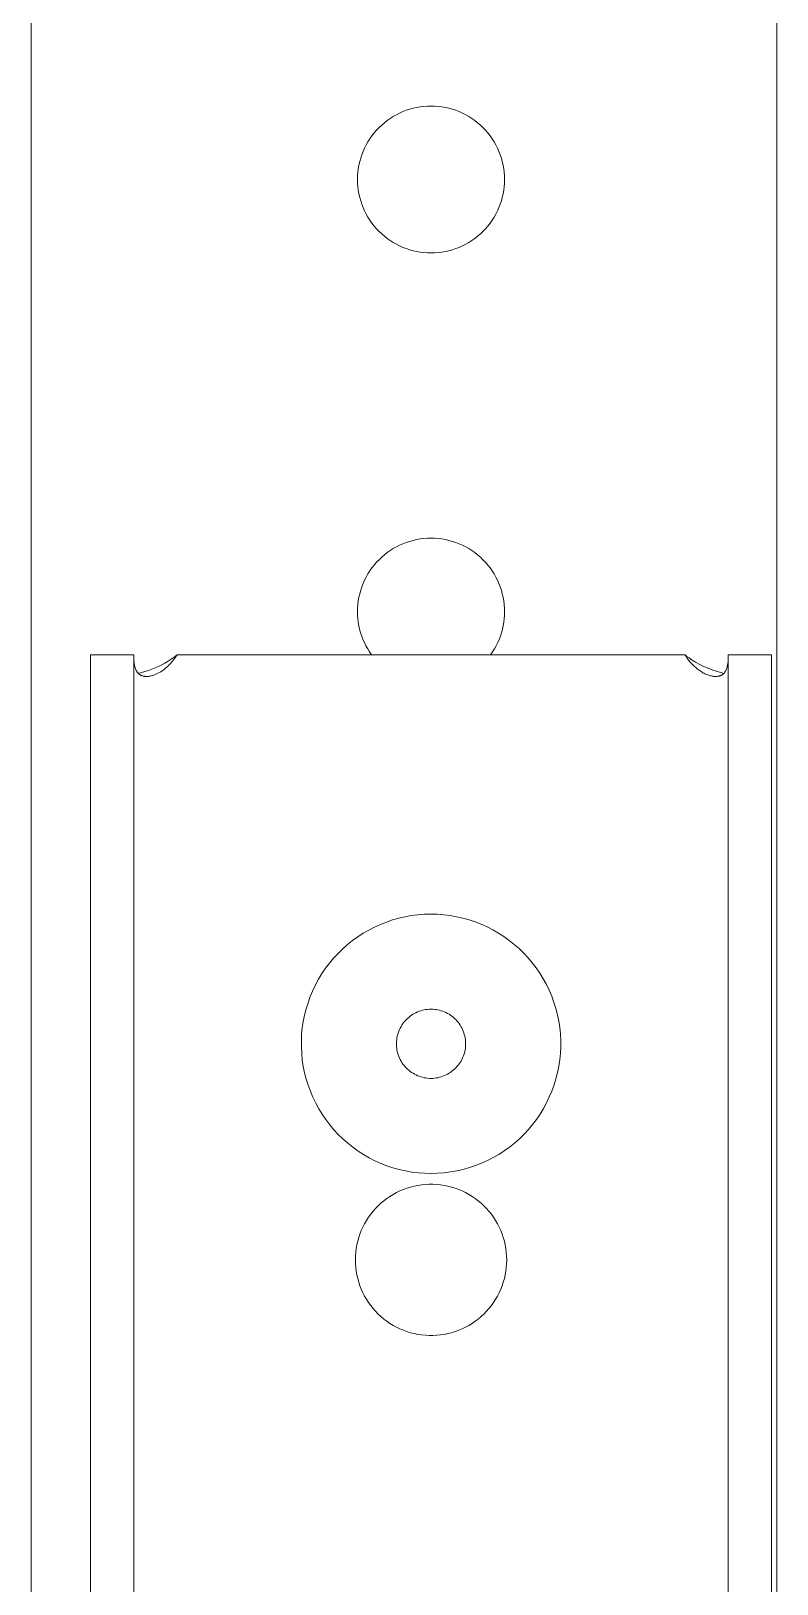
# Model space of a CAD drawing. Header units: millimetres. Extents: x -999 to 4635, y -962 to 3668.
# Drawn here: x -694.4 to -659.9, y 1380 to 1451.9 of the extents above; entities that cross this region are included whole.
import ezdxf

# ---------------------------------------------------------------- set-up
doc = ezdxf.new("R2010")
doc.units = ezdxf.units.MM
doc.layers.add('GORUNEN', color=7, linetype='Continuous', lineweight=9)

msp = doc.modelspace()

# ---------------------------------------------------------------- linework, layer by layer
at = {"layer": 'GORUNEN'}
for points in [[(-694.356, 2515), (-694.356, 330)], [(-659.856, 35), (-659.856, 2515)], [(-675.856, 1448.4), (-676.023, 1448.396), (-676.189, 1448.384), (-676.355, 1448.363), (-676.519, 1448.335), (-676.682, 1448.298), (-676.843, 1448.254), (-677.002, 1448.201), (-677.157, 1448.141), (-677.31, 1448.074), (-677.459, 1447.999), (-677.604, 1447.916), (-677.745, 1447.827), (-677.881, 1447.731), (-678.013, 1447.628), (-678.139, 1447.519), (-678.26, 1447.404), (-678.375, 1447.283), (-678.484, 1447.157), (-678.587, 1447.025), (-678.683, 1446.889), (-678.772, 1446.748), (-678.855, 1446.603), (-678.93, 1446.454), (-678.997, 1446.301), (-679.057, 1446.145), (-679.11, 1445.987), (-679.154, 1445.826), (-679.191, 1445.663), (-679.219, 1445.499), (-679.24, 1445.333), (-679.252, 1445.167), (-679.256, 1445)], [(-672.456, 1445), (-672.46, 1445.167), (-672.472, 1445.333), (-672.493, 1445.499), (-672.521, 1445.663), (-672.558, 1445.826), (-672.602, 1445.987), (-672.655, 1446.145), (-672.715, 1446.301), (-672.783, 1446.454), (-672.858, 1446.603), (-672.94, 1446.748), (-673.029, 1446.889), (-673.125, 1447.025), (-673.228, 1447.157), (-673.337, 1447.283), (-673.452, 1447.404), (-673.573, 1447.519), (-673.699, 1447.628), (-673.831, 1447.731), (-673.967, 1447.827), (-674.108, 1447.916), (-674.253, 1447.999), (-674.402, 1448.074), (-674.555, 1448.141), (-674.711, 1448.201), (-674.869, 1448.254), (-675.03, 1448.298), (-675.193, 1448.335), (-675.357, 1448.363), (-675.523, 1448.384), (-675.689, 1448.396), (-675.856, 1448.4)], [(-679.256, 1445), (-679.252, 1444.833), (-679.24, 1444.667), (-679.219, 1444.501), (-679.191, 1444.337), (-679.154, 1444.174), (-679.11, 1444.013), (-679.057, 1443.855), (-678.997, 1443.699), (-678.93, 1443.546), (-678.855, 1443.397), (-678.772, 1443.252), (-678.683, 1443.111), (-678.587, 1442.975), (-678.484, 1442.843), (-678.375, 1442.717), (-678.26, 1442.596), (-678.139, 1442.481), (-678.013, 1442.372), (-677.881, 1442.269), (-677.745, 1442.173), (-677.604, 1442.084), (-677.459, 1442.001), (-677.31, 1441.926), (-677.157, 1441.859), (-677.002, 1441.799), (-676.843, 1441.746), (-676.682, 1441.702), (-676.519, 1441.665), (-676.355, 1441.637), (-676.189, 1441.616), (-676.023, 1441.604), (-675.856, 1441.6)], [(-675.856, 1441.6), (-675.689, 1441.604), (-675.523, 1441.616), (-675.357, 1441.637), (-675.193, 1441.665), (-675.03, 1441.702), (-674.869, 1441.746), (-674.711, 1441.799), (-674.555, 1441.859), (-674.402, 1441.926), (-674.253, 1442.001), (-674.108, 1442.084), (-673.967, 1442.173), (-673.831, 1442.269), (-673.699, 1442.372), (-673.573, 1442.481), (-673.452, 1442.596), (-673.337, 1442.717), (-673.228, 1442.843), (-673.125, 1442.975), (-673.029, 1443.111), (-672.94, 1443.252), (-672.858, 1443.397), (-672.783, 1443.546), (-672.715, 1443.699), (-672.655, 1443.855), (-672.602, 1444.013), (-672.558, 1444.174), (-672.521, 1444.337), (-672.493, 1444.501), (-672.472, 1444.667), (-672.46, 1444.833), (-672.456, 1445)], [(-675.856, 1428.4), (-676.023, 1428.396), (-676.189, 1428.384), (-676.355, 1428.363), (-676.519, 1428.335), (-676.682, 1428.298), (-676.843, 1428.254), (-677.002, 1428.201), (-677.157, 1428.141), (-677.31, 1428.074), (-677.459, 1427.999), (-677.604, 1427.916), (-677.745, 1427.827), (-677.881, 1427.731), (-678.013, 1427.628), (-678.139, 1427.519), (-678.26, 1427.404), (-678.375, 1427.283), (-678.484, 1427.157), (-678.587, 1427.025), (-678.683, 1426.889), (-678.772, 1426.748), (-678.855, 1426.603), (-678.93, 1426.454), (-678.997, 1426.301), (-679.057, 1426.145), (-679.11, 1425.987), (-679.154, 1425.826), (-679.191, 1425.663), (-679.219, 1425.499), (-679.24, 1425.333), (-679.252, 1425.167), (-679.256, 1425)], [(-672.456, 1425), (-672.46, 1425.167), (-672.472, 1425.333), (-672.493, 1425.499), (-672.521, 1425.663), (-672.558, 1425.826), (-672.602, 1425.987), (-672.655, 1426.145), (-672.715, 1426.301), (-672.783, 1426.454), (-672.858, 1426.603), (-672.94, 1426.748), (-673.029, 1426.889), (-673.125, 1427.025), (-673.228, 1427.157), (-673.337, 1427.283), (-673.452, 1427.404), (-673.573, 1427.519), (-673.699, 1427.628), (-673.831, 1427.731), (-673.967, 1427.827), (-674.108, 1427.916), (-674.253, 1427.999), (-674.402, 1428.074), (-674.555, 1428.141), (-674.711, 1428.201), (-674.869, 1428.254), (-675.03, 1428.298), (-675.193, 1428.335), (-675.357, 1428.363), (-675.523, 1428.384), (-675.689, 1428.396), (-675.856, 1428.4)], [(-679.256, 1425), (-679.252, 1424.836), (-679.24, 1424.672), (-679.22, 1424.508), (-679.193, 1424.346), (-679.157, 1424.186), (-679.114, 1424.027), (-679.063, 1423.871), (-679.005, 1423.717), (-678.939, 1423.566), (-678.866, 1423.419), (-678.786, 1423.275), (-678.699, 1423.135), (-678.606, 1423)], [(-673.107, 1423), (-673.013, 1423.135), (-672.926, 1423.275), (-672.846, 1423.419), (-672.773, 1423.566), (-672.708, 1423.717), (-672.649, 1423.871), (-672.598, 1424.027), (-672.555, 1424.186), (-672.52, 1424.346), (-672.492, 1424.508), (-672.472, 1424.672), (-672.46, 1424.836), (-672.456, 1425)], [(-691.606, 1403), (-691.606, 1423)], [(-689.606, 1423), (-691.606, 1423)], [(-689.606, 1403), (-689.606, 1423)], [(-689.02, 1422), (-689.056, 1422.001), (-689.088, 1422.003), (-689.116, 1422.007), (-689.143, 1422.011), (-689.169, 1422.017), (-689.195, 1422.023), (-689.217, 1422.03), (-689.237, 1422.038), (-689.256, 1422.045), (-689.275, 1422.054), (-689.293, 1422.064), (-689.311, 1422.074), (-689.328, 1422.085), (-689.345, 1422.097), (-689.361, 1422.109), (-689.377, 1422.123), (-689.392, 1422.137), (-689.406, 1422.152), (-689.42, 1422.167), (-689.434, 1422.184), (-689.447, 1422.201), (-689.459, 1422.219), (-689.471, 1422.238), (-689.483, 1422.258), (-689.493, 1422.279), (-689.504, 1422.3), (-689.513, 1422.323), (-689.523, 1422.346), (-689.531, 1422.37), (-689.54, 1422.395), (-689.547, 1422.42), (-689.557, 1422.456), (-689.566, 1422.498), (-689.575, 1422.542), (-689.582, 1422.587), (-689.59, 1422.651), (-689.597, 1422.727), (-689.602, 1422.808), (-689.605, 1422.901), (-689.606, 1423)], [(-687.606, 1423), (-687.738, 1422.896), (-687.876, 1422.798), (-688.019, 1422.706), (-688.165, 1422.62), (-688.315, 1422.54), (-688.467, 1422.466), (-688.621, 1422.398), (-688.776, 1422.335), (-688.932, 1422.278), (-689.087, 1422.227), (-689.242, 1422.181), (-689.395, 1422.14)], [(-687.606, 1423), (-687.676, 1422.89), (-687.75, 1422.786), (-687.826, 1422.689), (-687.904, 1422.599), (-687.984, 1422.516), (-688.065, 1422.439), (-688.147, 1422.369), (-688.221, 1422.312), (-688.288, 1422.264), (-688.355, 1422.221), (-688.421, 1422.182), (-688.487, 1422.147), (-688.552, 1422.115), (-688.616, 1422.088), (-688.68, 1422.064), (-688.742, 1422.044), (-688.797, 1422.029), (-688.845, 1422.018), (-688.892, 1422.01), (-688.938, 1422.004), (-688.979, 1422.001), (-689, 1422), (-689.02, 1422)], [(-664.106, 1423), (-687.606, 1423)], [(-662.317, 1422.14), (-662.566, 1422.209), (-662.818, 1422.291), (-663.044, 1422.378), (-663.247, 1422.467), (-663.446, 1422.566), (-663.621, 1422.663), (-663.775, 1422.758), (-663.923, 1422.859), (-664.016, 1422.928), (-664.106, 1423)], [(-662.692, 1422), (-662.729, 1422.001), (-662.767, 1422.004), (-662.806, 1422.008), (-662.845, 1422.014), (-662.885, 1422.022), (-662.927, 1422.032), (-662.968, 1422.043), (-663.011, 1422.056), (-663.054, 1422.071), (-663.097, 1422.088), (-663.141, 1422.107), (-663.186, 1422.127), (-663.231, 1422.15), (-663.276, 1422.174), (-663.321, 1422.2), (-663.367, 1422.228), (-663.413, 1422.258), (-663.459, 1422.289), (-663.505, 1422.323), (-663.551, 1422.359), (-663.612, 1422.409), (-663.68, 1422.47), (-663.747, 1422.536), (-663.814, 1422.606), (-663.879, 1422.681), (-663.942, 1422.76), (-664.004, 1422.844), (-664.056, 1422.92), (-664.106, 1423)], [(-662.106, 1423), (-662.109, 1422.835), (-662.117, 1422.699), (-662.127, 1422.608), (-662.139, 1422.53), (-662.152, 1422.471), (-662.165, 1422.42), (-662.178, 1422.377), (-662.192, 1422.34), (-662.205, 1422.308), (-662.217, 1422.281), (-662.231, 1422.255), (-662.245, 1422.231), (-662.259, 1422.21), (-662.272, 1422.192), (-662.285, 1422.175), (-662.299, 1422.159), (-662.313, 1422.144), (-662.328, 1422.129), (-662.344, 1422.115), (-662.36, 1422.102), (-662.377, 1422.09), (-662.394, 1422.078), (-662.412, 1422.068), (-662.43, 1422.058), (-662.449, 1422.049), (-662.468, 1422.04), (-662.488, 1422.033), (-662.508, 1422.026), (-662.529, 1422.02), (-662.55, 1422.015), (-662.572, 1422.011), (-662.594, 1422.007), (-662.617, 1422.004), (-662.64, 1422.002), (-662.664, 1422.001), (-662.678, 1422), (-662.692, 1422)], [(-662.106, 1423), (-660.106, 1423)], [(-662.106, 1423), (-662.106, 1403)], [(-660.106, 1423), (-660.106, 1403)], [(-672.98, 1399.735), (-672.721, 1399.884), (-672.47, 1400.047), (-672.227, 1400.222), (-671.993, 1400.409), (-671.769, 1400.607), (-671.555, 1400.816), (-671.352, 1401.036), (-671.16, 1401.265), (-670.98, 1401.504), (-670.812, 1401.751), (-670.656, 1402.007), (-670.513, 1402.27), (-670.384, 1402.54), (-670.268, 1402.815), (-670.166, 1403.097), (-670.078, 1403.383), (-670.005, 1403.673), (-669.946, 1403.966), (-669.902, 1404.262), (-669.872, 1404.56), (-669.858, 1404.858), (-669.858, 1405.158), (-669.873, 1405.456), (-669.904, 1405.754), (-669.949, 1406.05), (-670.008, 1406.343), (-670.083, 1406.633), (-670.171, 1406.919), (-670.274, 1407.199), (-670.39, 1407.475), (-670.521, 1407.744), (-670.664, 1408.007), (-670.82, 1408.262), (-670.989, 1408.509), (-671.17, 1408.747), (-671.363, 1408.976), (-671.566, 1409.195), (-671.781, 1409.404), (-672.005, 1409.601), (-672.24, 1409.788), (-672.483, 1409.962), (-672.734, 1410.124), (-672.994, 1410.273), (-673.26, 1410.409), (-673.533, 1410.532), (-673.811, 1410.641), (-674.095, 1410.736), (-674.383, 1410.816), (-674.675, 1410.883), (-674.97, 1410.934), (-675.267, 1410.971), (-675.565, 1410.993), (-675.864, 1411), (-676.163, 1410.992), (-676.461, 1410.969), (-676.758, 1410.932), (-677.053, 1410.879), (-677.344, 1410.812), (-677.632, 1410.731), (-677.916, 1410.635), (-678.194, 1410.526), (-678.467, 1410.402), (-678.733, 1410.265)], [(-678.733, 1410.265), (-678.992, 1410.116), (-679.243, 1409.953), (-679.485, 1409.778), (-679.719, 1409.591), (-679.943, 1409.393), (-680.157, 1409.184), (-680.36, 1408.964), (-680.552, 1408.735), (-680.732, 1408.496), (-680.901, 1408.249), (-681.056, 1407.993), (-681.199, 1407.73), (-681.328, 1407.46), (-681.444, 1407.185), (-681.546, 1406.903), (-681.634, 1406.617), (-681.707, 1406.327), (-681.766, 1406.034), (-681.811, 1405.738), (-681.84, 1405.44), (-681.854, 1405.142), (-681.854, 1404.842), (-681.839, 1404.544), (-681.809, 1404.246), (-681.764, 1403.95), (-681.704, 1403.657), (-681.63, 1403.367), (-681.541, 1403.081), (-681.438, 1402.801), (-681.322, 1402.525), (-681.192, 1402.256), (-681.048, 1401.993), (-680.892, 1401.738), (-680.723, 1401.491), (-680.542, 1401.253), (-680.349, 1401.024), (-680.146, 1400.805), (-679.931, 1400.596), (-679.707, 1400.399), (-679.473, 1400.212), (-679.229, 1400.038), (-678.978, 1399.876), (-678.719, 1399.727), (-678.452, 1399.591), (-678.179, 1399.468), (-677.901, 1399.359), (-677.617, 1399.264), (-677.329, 1399.184), (-677.037, 1399.117), (-676.742, 1399.066), (-676.446, 1399.029), (-676.147, 1399.007), (-675.848, 1399), (-675.549, 1399.008), (-675.251, 1399.031), (-674.954, 1399.068), (-674.659, 1399.121), (-674.368, 1399.188), (-674.08, 1399.269), (-673.796, 1399.365), (-673.518, 1399.474), (-673.246, 1399.598), (-672.98, 1399.735)], [(-675.089, 1403.596), (-675.02, 1403.636), (-674.953, 1403.679), (-674.888, 1403.726), (-674.826, 1403.776), (-674.766, 1403.829), (-674.709, 1403.884), (-674.655, 1403.943), (-674.604, 1404.004), (-674.556, 1404.068), (-674.511, 1404.134), (-674.469, 1404.202), (-674.431, 1404.272), (-674.397, 1404.344), (-674.366, 1404.417), (-674.339, 1404.492), (-674.315, 1404.569), (-674.296, 1404.646), (-674.28, 1404.724), (-674.268, 1404.803), (-674.26, 1404.883), (-674.257, 1404.962), (-674.257, 1405.042), (-674.261, 1405.122), (-674.269, 1405.201), (-674.281, 1405.28), (-674.297, 1405.358), (-674.316, 1405.435), (-674.34, 1405.512), (-674.367, 1405.587), (-674.399, 1405.66), (-674.433, 1405.732), (-674.472, 1405.802), (-674.513, 1405.87), (-674.558, 1405.936), (-674.606, 1405.999), (-674.658, 1406.06), (-674.712, 1406.119), (-674.769, 1406.174), (-674.829, 1406.227), (-674.892, 1406.277), (-674.957, 1406.323), (-675.024, 1406.366), (-675.093, 1406.406), (-675.164, 1406.442), (-675.237, 1406.475), (-675.311, 1406.504), (-675.387, 1406.53), (-675.463, 1406.551), (-675.541, 1406.569), (-675.62, 1406.582), (-675.699, 1406.592), (-675.778, 1406.598), (-675.858, 1406.6), (-675.938, 1406.598), (-676.018, 1406.592), (-676.097, 1406.582), (-676.175, 1406.568), (-676.253, 1406.55), (-676.33, 1406.528), (-676.405, 1406.503), (-676.48, 1406.474), (-676.552, 1406.441), (-676.623, 1406.404)], [(-676.623, 1406.404), (-676.692, 1406.364), (-676.759, 1406.321), (-676.824, 1406.274), (-676.886, 1406.224), (-676.946, 1406.171), (-677.003, 1406.116), (-677.057, 1406.057), (-677.108, 1405.996), (-677.156, 1405.932), (-677.201, 1405.866), (-677.243, 1405.798), (-677.281, 1405.728), (-677.315, 1405.656), (-677.346, 1405.583), (-677.373, 1405.508), (-677.397, 1405.431), (-677.416, 1405.354), (-677.432, 1405.276), (-677.444, 1405.197), (-677.452, 1405.117), (-677.456, 1405.038), (-677.456, 1404.958), (-677.451, 1404.878), (-677.443, 1404.799), (-677.431, 1404.72), (-677.415, 1404.642), (-677.396, 1404.565), (-677.372, 1404.488), (-677.345, 1404.413), (-677.314, 1404.34), (-677.279, 1404.268), (-677.241, 1404.198), (-677.199, 1404.13), (-677.154, 1404.064), (-677.106, 1404.001), (-677.054, 1403.94), (-677, 1403.881), (-676.943, 1403.826), (-676.883, 1403.773), (-676.82, 1403.723), (-676.756, 1403.677), (-676.689, 1403.634), (-676.619, 1403.594), (-676.548, 1403.558), (-676.476, 1403.525), (-676.401, 1403.496), (-676.326, 1403.47), (-676.249, 1403.449), (-676.171, 1403.431), (-676.092, 1403.418), (-676.013, 1403.408), (-675.934, 1403.402), (-675.854, 1403.4), (-675.774, 1403.402), (-675.695, 1403.408), (-675.616, 1403.418), (-675.537, 1403.432), (-675.459, 1403.45), (-675.382, 1403.472), (-675.307, 1403.497), (-675.233, 1403.526), (-675.16, 1403.559), (-675.089, 1403.596)], [(-691.606, 1403), (-691.606, 1307.21)], [(-689.606, 1307.21), (-689.606, 1403)], [(-662.106, 1403), (-662.106, 1307.21)], [(-660.106, 1307.21), (-660.106, 1403)], [(-672.356, 1395), (-672.36, 1395.174), (-672.373, 1395.348), (-672.395, 1395.522), (-672.425, 1395.694), (-672.464, 1395.864), (-672.512, 1396.032), (-672.567, 1396.197), (-672.631, 1396.36), (-672.703, 1396.519), (-672.782, 1396.674), (-672.87, 1396.825), (-672.964, 1396.972), (-673.066, 1397.113), (-673.175, 1397.25), (-673.29, 1397.381), (-673.412, 1397.506), (-673.54, 1397.624), (-673.674, 1397.736), (-673.813, 1397.842), (-673.957, 1397.94), (-674.106, 1398.031), (-674.259, 1398.115), (-674.417, 1398.19), (-674.577, 1398.258), (-674.741, 1398.318), (-674.908, 1398.369), (-675.077, 1398.412), (-675.248, 1398.447), (-675.421, 1398.473), (-675.595, 1398.49), (-675.769, 1398.499), (-675.943, 1398.499), (-676.118, 1398.49), (-676.291, 1398.473), (-676.464, 1398.447), (-676.635, 1398.412), (-676.804, 1398.369), (-676.971, 1398.318), (-677.135, 1398.258), (-677.296, 1398.19), (-677.453, 1398.115), (-677.606, 1398.031), (-677.755, 1397.94), (-677.899, 1397.842), (-678.038, 1397.736), (-678.172, 1397.624), (-678.3, 1397.506), (-678.422, 1397.381), (-678.537, 1397.25), (-678.646, 1397.113), (-678.748, 1396.972), (-678.843, 1396.825), (-678.93, 1396.674), (-679.009, 1396.519), (-679.081, 1396.36), (-679.145, 1396.197), (-679.201, 1396.032), (-679.248, 1395.864), (-679.287, 1395.694), (-679.317, 1395.522), (-679.339, 1395.348), (-679.352, 1395.174), (-679.356, 1395)], [(-679.356, 1395), (-679.352, 1394.826), (-679.339, 1394.652), (-679.317, 1394.478), (-679.287, 1394.306), (-679.248, 1394.136), (-679.201, 1393.968), (-679.145, 1393.803), (-679.081, 1393.64), (-679.009, 1393.481), (-678.93, 1393.326), (-678.843, 1393.175), (-678.748, 1393.028), (-678.646, 1392.887), (-678.537, 1392.75), (-678.422, 1392.619), (-678.3, 1392.494), (-678.172, 1392.376), (-678.038, 1392.264), (-677.899, 1392.158), (-677.755, 1392.06), (-677.606, 1391.969), (-677.453, 1391.885), (-677.296, 1391.81), (-677.135, 1391.742), (-676.971, 1391.682), (-676.804, 1391.631), (-676.635, 1391.588), (-676.464, 1391.553), (-676.291, 1391.527), (-676.118, 1391.51), (-675.943, 1391.501), (-675.769, 1391.501), (-675.595, 1391.51), (-675.421, 1391.527), (-675.248, 1391.553), (-675.077, 1391.588), (-674.908, 1391.631), (-674.741, 1391.682), (-674.577, 1391.742), (-674.417, 1391.81), (-674.259, 1391.885), (-674.106, 1391.969), (-673.957, 1392.06), (-673.813, 1392.158), (-673.674, 1392.264), (-673.54, 1392.376), (-673.412, 1392.494), (-673.29, 1392.619), (-673.175, 1392.75), (-673.066, 1392.887), (-672.964, 1393.028), (-672.87, 1393.175), (-672.782, 1393.326), (-672.703, 1393.481), (-672.631, 1393.64), (-672.567, 1393.803), (-672.512, 1393.968), (-672.464, 1394.136), (-672.425, 1394.306), (-672.395, 1394.478), (-672.373, 1394.652), (-672.36, 1394.826), (-672.356, 1395)]]:
    msp.add_lwpolyline(points, dxfattribs=at)

doc.saveas('drawing.dxf')
